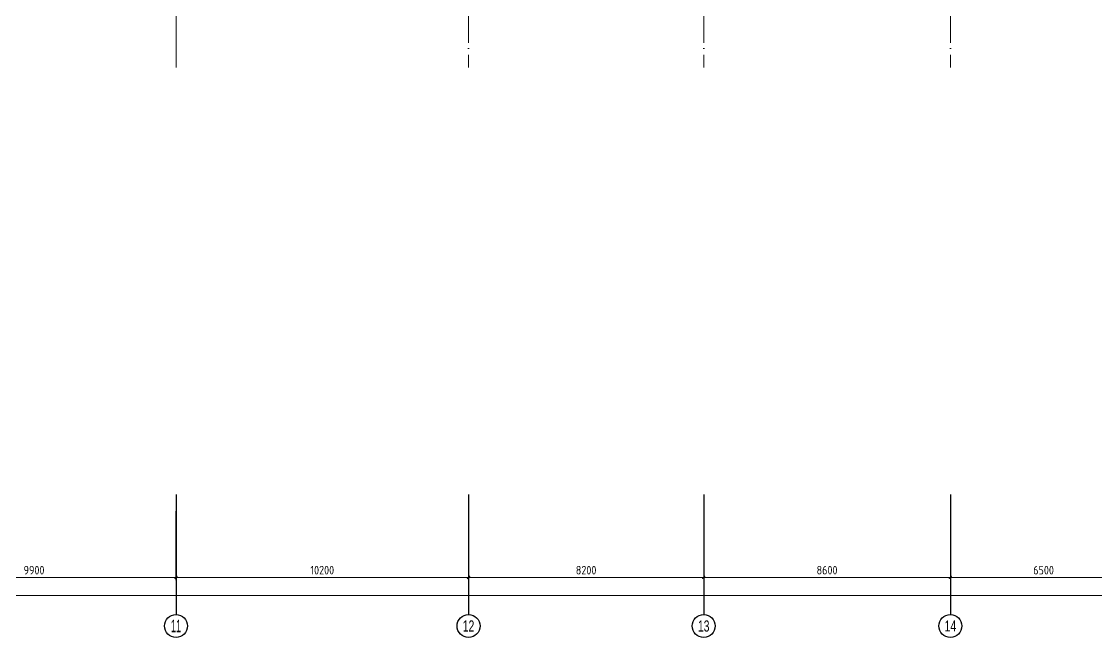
# Model space of a CAD drawing. Extents: x 13114849 to 13479250, y 160225 to 278773.
# Drawn here: x 13192110 to 13229592, y 160225 to 181681 of the extents above; entities that cross this region are included whole.
import ezdxf
from ezdxf.enums import TextEntityAlignment as Align

# ---------------------------------------------------------------- set-up
doc = ezdxf.new("R2010")
doc.units = 0
doc.header["$LTSCALE"] = 1000
doc.header["$MEASUREMENT"] = 0
doc.linetypes.add('DOTE', pattern=[2.42, 2, -0.2, 0.02, -0.2])
doc.layers.add('AXIS', color=3, linetype='Continuous')
doc.layers.add('AXIS_TEXT', color=7, linetype='Continuous')
doc.layers.add('建筑底图', color=8, linetype='Continuous', lineweight=13)
doc.styles.add('C', font='HZTXT_E', dxfattribs={"width": 0.7, "bigfont": 'HZTXT'})
doc.styles.add('COMPLEX', font='hztxt_e.shx', dxfattribs={"width": 0.6, "bigfont": 'HZTXT.shx'})
doc.styles.add('DIM_FONT', font='gbenor.shx', dxfattribs={"bigfont": 'gbcbig.shx'})
doc.dimstyles.new('_TCH_ARCH&&100', dxfattribs={"dimtxt": 300, "dimasz": 100, "dimexe": 100, "dimexo": 100, "dimgap": 100, "dimtad": 1, "dimdec": 0, "dimzin": 0, "dimdsep": 46, "dimtxsty": 'DIM_FONT', "dimblk": 'ARCHTICK', "dimcen": 0.09, "dimclrd": 3, "dimclre": 3, "dimclrt": 7, "dimaunit": 1, "dimazin": 2, "dimtfac": 1, "dimtdec": 0, "dimtix": 1, "dimtmove": 2, "dimatfit": 3, "dimfxl": 1, "dimtolj": 1, "dimtzin": 0, "dimlwd": 18, "dimlwe": 18, "dimarcsym": 0})

# ---------------------------------------------------------------- blocks, each defined once
blk = doc.blocks.new('_AXISO')
blk.add_circle((0, 0), 0.5)
at = {"layer": 'AXIS_TEXT', "style": 'COMPLEX', "width": 1.041667}
blk.add_attdef('A', text='', height=0.56, dxfattribs=at).set_placement((-0.25, -0.28), (0.25, -0.28), align=Align.FIT)
blk = doc.blocks.new('_ArchTick')
at = {"color": 0, "linetype": 'ByBlock', "const_width": 0.4}
blk.add_lwpolyline([(-0.5, -0.5), (0.5, 0.5)], dxfattribs=at)
blk = doc.blocks.new('*D262')
at = {"layer": 'AXIS', "color": 3, "lineweight": 18, "transparency": 16777216}
for p, q in [((13121697, 164820), (13121697, 161589)), ((13473697, 164820), (13473697, 161589)), ((13121697, 161689), (13473697, 161689))]:
    blk.add_line(p, q, dxfattribs=at)
at = {"layer": 'AXIS', "color": 3, "lineweight": 18, "transparency": 16777216, "xscale": 100, "yscale": 100, "zscale": 100, "rotation": 180}
blk.add_blockref('_ArchTick', (13121697, 161689), dxfattribs=at)
at = {"layer": 'AXIS', "color": 3, "lineweight": 18, "transparency": 16777216, "xscale": 100, "yscale": 100, "zscale": 100}
blk.add_blockref('_ArchTick', (13473697, 161689), dxfattribs=at)
at = {"layer": 'AXIS', "color": 7, "transparency": 16777216, "insert": (13297697, 161939), "char_height": 300, "attachment_point": 5, "style": 'DIM_FONT'}
blk.add_mtext('\\A1;352000', dxfattribs=at)
blk = doc.blocks.new('*D303')
at = {"layer": 'AXIS', "color": 3, "lineweight": 18, "transparency": 16777216}
for p, q in [((13224497, 164620), (13224497, 162220)), ((13230997, 164620), (13230997, 162220)), ((13224497, 162320), (13230997, 162320))]:
    blk.add_line(p, q, dxfattribs=at)
at = {"layer": 'AXIS', "color": 3, "lineweight": 18, "transparency": 16777216, "xscale": 100, "yscale": 100, "zscale": 100, "rotation": 180}
blk.add_blockref('_ArchTick', (13224497, 162320), dxfattribs=at)
at = {"layer": 'AXIS', "color": 3, "lineweight": 18, "transparency": 16777216, "xscale": 100, "yscale": 100, "zscale": 100}
blk.add_blockref('_ArchTick', (13230997, 162320), dxfattribs=at)
at = {"layer": 'AXIS', "color": 7, "transparency": 16777216, "insert": (13227747, 162570), "char_height": 300, "attachment_point": 5, "style": 'DIM_FONT'}
blk.add_mtext('\\A1;6500', dxfattribs=at)
blk = doc.blocks.new('*D304')
at = {"layer": 'AXIS', "color": 3, "lineweight": 18, "transparency": 16777216}
for p, q in [((13215897, 164620), (13215897, 162220)), ((13224497, 164620), (13224497, 162220)), ((13215897, 162320), (13224497, 162320))]:
    blk.add_line(p, q, dxfattribs=at)
at = {"layer": 'AXIS', "color": 3, "lineweight": 18, "transparency": 16777216, "xscale": 100, "yscale": 100, "zscale": 100, "rotation": 180}
blk.add_blockref('_ArchTick', (13215897, 162320), dxfattribs=at)
at = {"layer": 'AXIS', "color": 3, "lineweight": 18, "transparency": 16777216, "xscale": 100, "yscale": 100, "zscale": 100}
blk.add_blockref('_ArchTick', (13224497, 162320), dxfattribs=at)
at = {"layer": 'AXIS', "color": 7, "transparency": 16777216, "insert": (13220197, 162570), "char_height": 300, "attachment_point": 5, "style": 'DIM_FONT'}
blk.add_mtext('\\A1;8600', dxfattribs=at)
blk = doc.blocks.new('*D305')
at = {"layer": 'AXIS', "color": 3, "lineweight": 18, "transparency": 16777216}
for p, q in [((13207697, 164620), (13207697, 162220)), ((13215897, 164620), (13215897, 162220)), ((13207697, 162320), (13215897, 162320))]:
    blk.add_line(p, q, dxfattribs=at)
at = {"layer": 'AXIS', "color": 3, "lineweight": 18, "transparency": 16777216, "xscale": 100, "yscale": 100, "zscale": 100, "rotation": 180}
blk.add_blockref('_ArchTick', (13207697, 162320), dxfattribs=at)
at = {"layer": 'AXIS', "color": 3, "lineweight": 18, "transparency": 16777216, "xscale": 100, "yscale": 100, "zscale": 100}
blk.add_blockref('_ArchTick', (13215897, 162320), dxfattribs=at)
at = {"layer": 'AXIS', "color": 7, "transparency": 16777216, "insert": (13211797, 162570), "char_height": 300, "attachment_point": 5, "style": 'DIM_FONT'}
blk.add_mtext('\\A1;8200', dxfattribs=at)
blk = doc.blocks.new('*D267')
at = {"layer": 'AXIS', "color": 3, "lineweight": 18, "transparency": 16777216}
for p, q in [((13197497, 164620), (13197497, 162220)), ((13207697, 164620), (13207697, 162220)), ((13197497, 162320), (13207697, 162320))]:
    blk.add_line(p, q, dxfattribs=at)
at = {"layer": 'AXIS', "color": 3, "lineweight": 18, "transparency": 16777216, "xscale": 100, "yscale": 100, "zscale": 100, "rotation": 180}
blk.add_blockref('_ArchTick', (13197497, 162320), dxfattribs=at)
at = {"layer": 'AXIS', "color": 3, "lineweight": 18, "transparency": 16777216, "xscale": 100, "yscale": 100, "zscale": 100}
blk.add_blockref('_ArchTick', (13207697, 162320), dxfattribs=at)
at = {"layer": 'AXIS', "color": 7, "transparency": 16777216, "insert": (13202597, 162570), "char_height": 300, "attachment_point": 5, "style": 'DIM_FONT'}
blk.add_mtext('\\A1;10200', dxfattribs=at)
blk = doc.blocks.new('*D268')
at = {"layer": 'AXIS', "color": 3, "lineweight": 18, "transparency": 16777216}
for p, q in [((13187597, 164620), (13187597, 162220)), ((13197497, 164620), (13197497, 162220)), ((13187597, 162320), (13197497, 162320))]:
    blk.add_line(p, q, dxfattribs=at)
at = {"layer": 'AXIS', "color": 3, "lineweight": 18, "transparency": 16777216, "xscale": 100, "yscale": 100, "zscale": 100, "rotation": 180}
blk.add_blockref('_ArchTick', (13187597, 162320), dxfattribs=at)
at = {"layer": 'AXIS', "color": 3, "lineweight": 18, "transparency": 16777216, "xscale": 100, "yscale": 100, "zscale": 100}
blk.add_blockref('_ArchTick', (13197497, 162320), dxfattribs=at)
at = {"layer": 'AXIS', "color": 7, "transparency": 16777216, "insert": (13192547, 162570), "char_height": 300, "attachment_point": 5, "style": 'DIM_FONT'}
blk.add_mtext('\\A1;9900', dxfattribs=at)

msp = doc.modelspace()

# ---------------------------------------------------------------- linework, layer by layer
at = {"layer": 'AXIS'}
for p, q in [((13197497.4, 165209.5), (13197497.4, 161025)), ((13207697.4, 165209.5), (13207697.4, 161025)), ((13215897.4, 165209.5), (13215897.4, 161025)), ((13224497.4, 165209.5), (13224497.4, 161025))]:
    msp.add_line(p, q, dxfattribs=at)
at = {"layer": '建筑底图', "linetype": 'DOTE'}
for p, q in [((13197497.4, 180083), (13197497.4, 209559.5)), ((13207697.4, 209559.5), (13207697.4, 180083)), ((13215897.4, 209559.5), (13215897.4, 180083)), ((13224497.4, 209559.5), (13224497.4, 180083))]:
    msp.add_line(p, q, dxfattribs=at)

# ---------------------------------------------------------------- block references
at = {"layer": 'AXIS'}
ref = msp.add_blockref('_AXISO', (13197497.4, 160625), dxfattribs=dict(at, xscale=800, yscale=800, zscale=2400))
ref.add_attrib('A', '11', dxfattribs={"layer": 'AXIS_TEXT', "ltscale": 3, "height": 430.2, "style": 'C', "width": 0.752688}).set_placement((13197318.1, 160409.9), (13197676.6, 160409.9), align=Align.FIT)
ref = msp.add_blockref('_AXISO', (13207697.4, 160625), dxfattribs=dict(at, xscale=800, yscale=800, zscale=2400))
ref.add_attrib('A', '12', dxfattribs={"layer": 'AXIS_TEXT', "ltscale": 3, "height": 389.44, "style": 'C', "width": 0.781982}).set_placement((13207496.2, 160430.3), (13207898.6, 160430.3), align=Align.FIT)
at = {"layer": 'AXIS', "ltscale": 3}
ref = msp.add_blockref('_AXISO', (13215897.4, 160625), dxfattribs=dict(at, xscale=800, yscale=800, zscale=2400))
ref.add_attrib('A', '13', dxfattribs={"layer": 'AXIS_TEXT', "ltscale": 3, "height": 389.44, "style": 'C', "width": 0.781982}).set_placement((13215696.2, 160430.3), (13216098.6, 160430.3), align=Align.FIT)
ref = msp.add_blockref('_AXISO', (13224497.4, 160625), dxfattribs=dict(at, xscale=800, yscale=800, zscale=2400))
ref.add_attrib('A', '14', dxfattribs={"layer": 'AXIS_TEXT', "ltscale": 3, "height": 383.01, "style": 'C', "width": 0.785965}).set_placement((13224293.1, 160433.5), (13224701.6, 160433.5), align=Align.FIT)

# ---------------------------------------------------------------- dimensions: what is measured, and where the dimension line sits
at = {"layer": 'AXIS'}
for p1, p2, distance, picture, middle in [((13121697.1, 164920), (13473697.1, 164920), -3231, '*D262', (13297697.1, 161939)), ((13187597.1, 164720), (13197497.1, 164720), -2400, '*D268', (13192547.1, 162570)), ((13197497.1, 164720), (13207697.1, 164720), -2400, '*D267', (13202597.1, 162570)), ((13207697.1, 164720), (13215897.1, 164720), -2400, '*D305', (13211797.1, 162570)), ((13215897.1, 164720), (13224497.1, 164720), -2400, '*D304', (13220197.1, 162570)), ((13224497.1, 164720), (13230997.1, 164720), -2400, '*D303', (13227747.1, 162570))]:
    dim = msp.add_aligned_dim(p1=p1, p2=p2, distance=distance, dimstyle='_TCH_ARCH&&100', dxfattribs=at)
    dim.commit()
    dim.dimension.update_dxf_attribs({"geometry": picture, "text_midpoint": middle})

doc.saveas('drawing.dxf')
